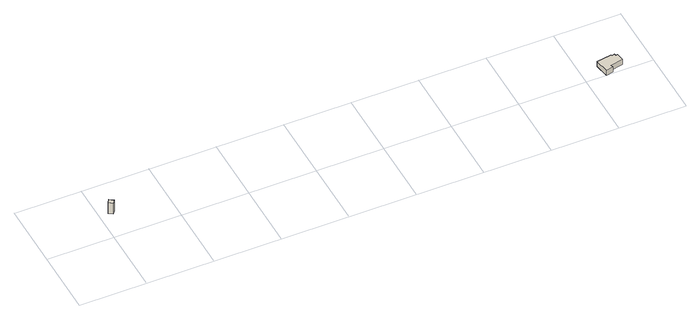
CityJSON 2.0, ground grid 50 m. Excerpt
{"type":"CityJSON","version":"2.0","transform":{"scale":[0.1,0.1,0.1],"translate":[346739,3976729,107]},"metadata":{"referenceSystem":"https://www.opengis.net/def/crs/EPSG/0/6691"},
"CityObjects":{
"building1":{"type":"Building","attributes":{"measuredHeight":10},"geometry":[{"type":"Solid","lod":"1","boundaries":[[[[0,1,2,3]],[[2,4,5,3]],[[1,6,4,2]],[[0,7,6,1]],[[3,5,7,0]],[[4,6,7,5]]]]}]},
"building2":{"type":"Building","attributes":{"土砂災害警戒区域.現象区分":"2","土砂災害警戒区域.区域区分":"2","measuredHeight":5.4},"geometry":[{"type":"Solid","lod":"1","boundaries":[[[[8,9,10,11,12,13,14,15,16,17]],[[16,18,19,17]],[[15,20,18,16]],[[14,21,20,15]],[[13,22,21,14]],[[12,23,22,13]],[[11,24,23,12]],[[10,25,24,11]],[[9,26,25,10]],[[8,27,26,9]],[[17,19,27,8]],[[18,20,21,22,23,24,25,26,27,19]]]]}]}
},
"vertices":[
[52,107,134],[33,80,134],[2,102,134],[21,128,134],[2,102,233],[21,128,233],[33,80,233],[52,107,233],
[3745,126,4],[3747,117,4],[3769,121,4],[3771,109,4],[3785,111,4],[3795,52,4],[3699,34,4],[3703,13,4],[3650,3,4],[3632,106,4],[3650,3,50],[3632,106,50],[3703,13,50],[3699,34,50],[3795,52,50],[3785,111,50],[3771,109,50],[3769,121,50],[3747,117,50],[3745,126,50]
]}
